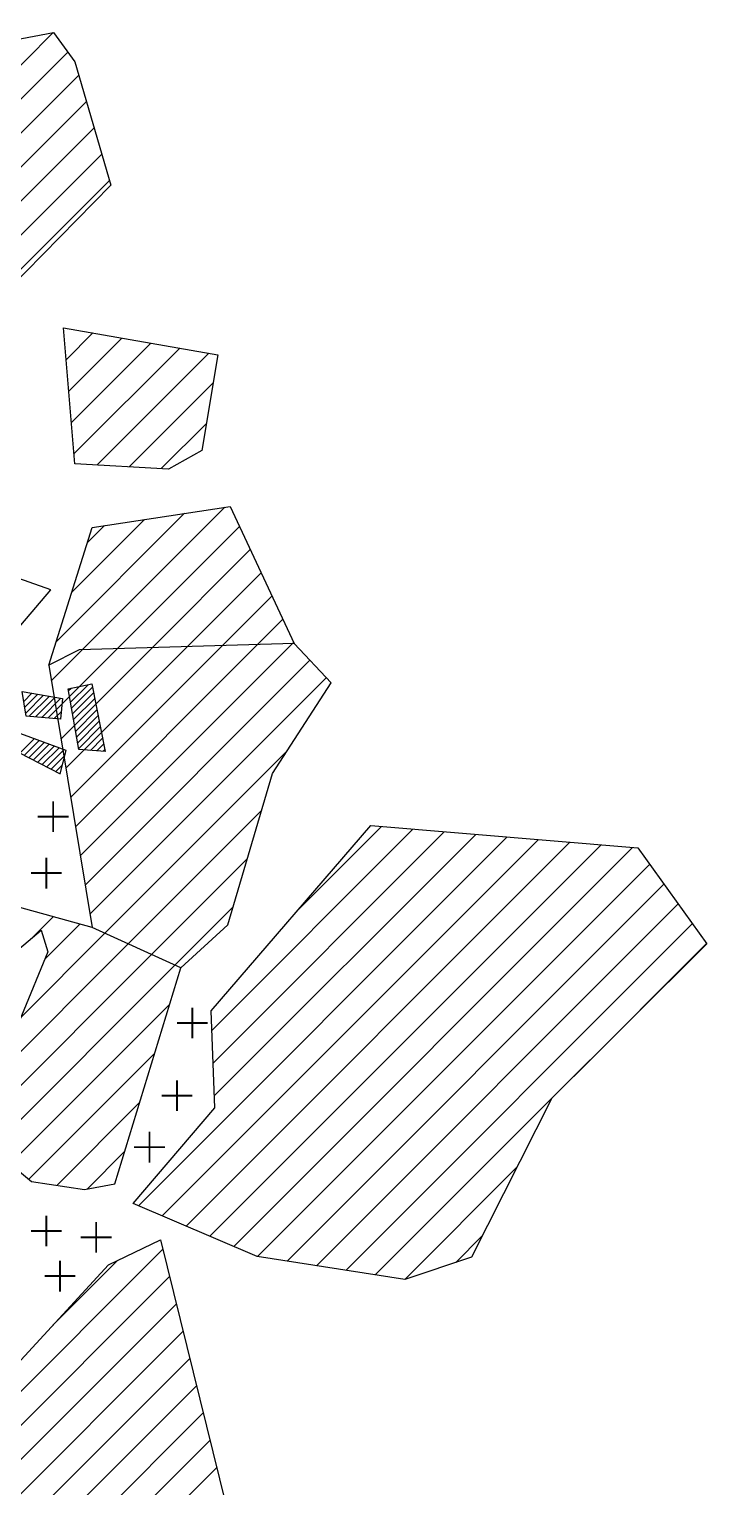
# Model space of a CAD drawing. Header units: metres. Extents: x -4.31 to -3.29, y -17.28 to -14.21.
# Drawn here: x -3.642 to -3.289, y -15.522 to -14.764 of the extents above; entities that cross this region are included whole.
import ezdxf

# ---------------------------------------------------------------- set-up
doc = ezdxf.new("R2010")
doc.units = ezdxf.units.M
doc.header["$LTSCALE"] = 25
doc.header["$MEASUREMENT"] = 0
doc.layers.get('0').update_dxf_attribs({"linetype": 'CONTINUOUS'})
for name, color, linetype in [('FEUER', 1, 'CONTINUOUS'), ('KNOCHEN', 2, 'CONTINUOUS'), ('KNOCHENSCHRAFF', 2, 'CONTINUOUS'), ('STEINE', 4, 'CONTINUOUS')]:
    doc.layers.add(name, color=color, linetype=linetype)

# ---------------------------------------------------------------- blocks, each defined once
blk = doc.blocks.new('*X2')
at = {"color": 0}
for p, q in [((-362.133, -1510.828), (-362.007, -1510.702)), ((-362.081, -1511.129), (-361.562, -1510.611)), ((-362.028, -1511.43), (-361.117, -1510.52)), ((-361.976, -1511.731), (-360.895, -1510.651)), ((-364.459, -1511.387), (-364.037, -1510.964)), ((-364.411, -1511.692), (-363.736, -1511.017)), ((-364.364, -1511.998), (-363.435, -1511.069)), ((-364.175, -1512.163), (-363.133, -1511.121)), ((-363.85, -1512.192), (-362.832, -1511.174)), ((-363.526, -1512.221), (-362.531, -1511.226)), ((-361.923, -1512.032), (-360.836, -1510.945)), ((-361.871, -1512.333), (-360.777, -1511.24)), ((-363.201, -1512.249), (-362.485, -1511.534)), ((-362.876, -1512.278), (-362.524, -1511.926)), ((-361.818, -1512.634), (-360.719, -1511.535)), ((-361.765, -1512.935), (-360.66, -1511.829)), ((-361.713, -1513.236), (-360.601, -1512.124)), ((-361.66, -1513.537), (-360.542, -1512.419)), ((-361.608, -1513.838), (-360.483, -1512.713)), ((-364.672, -1514.074), (-363.928, -1513.33)), ((-364.438, -1514.194), (-363.669, -1513.424)), ((-364.205, -1514.314), (-363.409, -1513.518)), ((-363.971, -1514.434), (-363.149, -1513.612)), ((-363.737, -1514.554), (-362.89, -1513.706)), ((-361.322, -1513.906), (-360.424, -1513.008)), ((-360.994, -1513.931), (-360.365, -1513.303)), ((-360.666, -1513.957), (-360.306, -1513.597)), ((-363.504, -1514.673), (-362.63, -1513.8)), ((-363.27, -1514.793), (-362.371, -1513.894)), ((-363.036, -1514.913), (-362.33, -1514.207)), ((-360.337, -1513.982), (-360.247, -1513.892)), ((-362.803, -1515.033), (-362.45, -1514.68))]:
    blk.add_line(p, q, dxfattribs=at)
blk = doc.blocks.new('*X8')
at = {"color": 0}
for p, q in [((-370.042, -1552.678), (-357.229, -1539.865)), ((-362.947, -1543.815), (-359.582, -1540.45)), ((-371.262, -1555.666), (-356.879, -1541.283)), ((-372.482, -1558.654), (-356.529, -1542.701)), ((-372.917, -1560.857), (-356.179, -1544.118)), ((-371.595, -1561.302), (-355.829, -1545.536)), ((-370.272, -1561.747), (-355.479, -1546.954)), ((-368.949, -1562.192), (-355.129, -1548.372)), ((-367.627, -1562.637), (-354.779, -1549.789)), ((-366.377, -1563.155), (-354.429, -1551.207))]:
    blk.add_line(p, q, dxfattribs=at)
blk = doc.blocks.new('*X9')
at = {"color": 0}
for p, q in [((-369.283, -1482.976), (-362.929, -1476.623)), ((-368.921, -1484.382), (-362.175, -1477.636)), ((-368.56, -1485.789), (-361.603, -1478.832)), ((-368.198, -1487.195), (-361.205, -1480.201)), ((-367.837, -1488.601), (-360.807, -1481.571)), ((-367.475, -1490.007), (-360.409, -1482.941)), ((-367.114, -1491.414), (-360.011, -1484.311)), ((-362.398, -1492.001), (-362.375, -1491.978)), ((-362.262, -1493.633), (-360.869, -1492.24)), ((-362.126, -1495.265), (-359.363, -1492.501)), ((-361.99, -1496.896), (-357.857, -1492.763)), ((-361.854, -1498.528), (-356.351, -1493.025)), ((-360.662, -1499.104), (-354.845, -1493.287)), ((-358.986, -1499.196), (-354.615, -1494.825)), ((-357.311, -1499.288), (-354.967, -1496.945)), ((-361.779, -1517.899), (-352.312, -1508.432)), ((-361.529, -1519.416), (-350.492, -1508.379)), ((-363.031, -1510.311), (-361.414, -1508.695)), ((-362.78, -1511.829), (-359.594, -1508.642)), ((-362.53, -1513.346), (-357.773, -1508.59)), ((-362.28, -1514.864), (-355.953, -1508.537)), ((-362.029, -1516.381), (-354.132, -1508.484)), ((-361.279, -1520.934), (-349.585, -1509.24)), ((-361.028, -1522.451), (-348.726, -1510.149)), ((-360.25, -1523.44), (-350.789, -1513.98)), ((-359.034, -1523.992), (-352.105, -1517.063)), ((-354.688, -1528.485), (-344.228, -1518.025)), ((-354.624, -1530.189), (-342.597, -1518.162)), ((-350.181, -1522.21), (-345.86, -1517.889)), ((-358.497, -1537.597), (-339.333, -1518.434)), ((-357.259, -1538.128), (-337.702, -1518.57)), ((-356.022, -1538.658), (-336.07, -1518.707)), ((-354.784, -1539.188), (-334.439, -1518.843)), ((-354.56, -1531.893), (-340.965, -1518.298)), ((-353.547, -1539.719), (-332.807, -1518.979)), ((-357.818, -1524.544), (-352.839, -1519.565)), ((-352.307, -1540.246), (-331.92, -1519.859)), ((-350.776, -1540.484), (-331.18, -1520.887)), ((-356.603, -1525.097), (-353.573, -1522.067)), ((-349.246, -1540.721), (-330.44, -1521.915)), ((-363.993, -1523.649), (-362.928, -1522.583)), ((-364.624, -1527.815), (-360.25, -1523.44)), ((-363.367, -1524.79), (-361.542, -1522.965)), ((-347.716, -1540.959), (-329.7, -1522.943)), ((-365.882, -1530.84), (-359.034, -1523.992)), ((-335.867, -1530.877), (-328.96, -1523.97)), ((-366.291, -1533.017), (-357.818, -1524.544)), ((-366.057, -1534.551), (-356.603, -1525.097)), ((-365.166, -1535.428), (-356.879, -1527.14)), ((-364.198, -1536.227), (-357.659, -1529.689)), ((-362.746, -1536.544), (-358.44, -1532.237)), ((-346.186, -1541.196), (-337.005, -1532.015)), ((-361.169, -1536.734), (-359.221, -1534.786)), ((-344.656, -1541.434), (-338.821, -1535.599)), ((-342.001, -1540.547), (-340.636, -1539.182))]:
    blk.add_line(p, q, dxfattribs=at)
blk = doc.blocks.new('*X10')
at = {"color": 0}
for p, q in [((-362.78, -1508.293), (-356.099, -1501.612)), ((-361.414, -1508.695), (-354.012, -1501.292)), ((-361.966, -1505.711), (-358.186, -1501.931)), ((-361.152, -1503.13), (-360.273, -1502.251)), ((-359.594, -1508.642), (-353.246, -1502.295)), ((-357.773, -1508.59), (-352.683, -1503.499)), ((-355.953, -1508.537), (-352.119, -1504.703)), ((-354.132, -1508.484), (-351.556, -1505.907)), ((-352.312, -1508.432), (-350.992, -1507.112)), ((-350.492, -1508.379), (-350.429, -1508.316))]:
    blk.add_line(p, q, dxfattribs=at)
blk = doc.blocks.new('LB')
at = {"layer": 'FEUER', "const_width": 0.1}
for points in [[(0, 0), (0, -1.6)], [(-0.8, -0.8), (0.8, -0.8)]]:
    blk.add_lwpolyline(points, dxfattribs=at)

msp = doc.modelspace()

# ---------------------------------------------------------------- linework, layer by layer
at = {"layer": 'KNOCHEN'}
for points in [[(-3.616, -15.13885), (-3.6215, -15.10731), (-3.60929, -15.10481), (-3.60228, -15.1399), (-3.616, -15.13885)], [(-3.6434, -15.12148), (-3.64539, -15.10877), (-3.62456, -15.11239), (-3.62561, -15.12306), (-3.6434, -15.12148)], [(-3.62569, -15.15153), (-3.62261, -15.13934), (-3.64952, -15.1296), (-3.6526, -15.13773), (-3.62569, -15.15153)]]:
    msp.add_lwpolyline(points, dxfattribs=at)
at = {"layer": 'STEINE'}
for points in [[(-3.7599, -14.80395), (-3.76591, -14.77038), (-3.69625, -14.76448), (-3.66323, -14.77271), (-3.62915, -14.7662), (-3.61801, -14.78148), (-3.59939, -14.84559), (-3.67026, -14.91756)], [(-3.61811, -14.99041), (-3.62401, -14.91973), (-3.54373, -14.93369), (-3.55201, -14.98348), (-3.56932, -14.99309), (-3.61811, -14.99041)], [(-3.63163, -15.09509), (-3.60906, -15.02348), (-3.53735, -15.0125), (-3.50401, -15.08376)], [(-3.6305, -15.05595), (-3.69296, -15.03391), (-3.70727, -15.05877), (-3.67991, -15.0919), (-3.65702, -15.08688), (-3.6305, -15.05595)], [(-3.56295, -15.25236), (-3.53849, -15.23006), (-3.51538, -15.15134), (-3.48475, -15.10415), (-3.50401, -15.08376), (-3.61585, -15.087), (-3.63163, -15.09509), (-3.60915, -15.23138)], [(-3.58771, -15.3748), (-3.54537, -15.3251), (-3.54726, -15.27477), (-3.46412, -15.17843), (-3.32538, -15.19002), (-3.28943, -15.23994), (-3.36998, -15.32002), (-3.4119, -15.40276), (-3.4465, -15.41435), (-3.52323, -15.40243), (-3.58771, -15.3748)], [(-3.66631, -15.30798), (-3.66032, -15.34714), (-3.64054, -15.36346), (-3.6131, -15.36761), (-3.59734, -15.3646), (-3.56295, -15.25236), (-3.60915, -15.23138), (-3.66502, -15.21597), (-3.67839, -15.2688)], [(-3.66631, -15.30798), (-3.67839, -15.2688), (-3.63559, -15.23283), (-3.63206, -15.24403), (-3.6597, -15.31054), (-3.66631, -15.30798)], [(-3.73326, -15.60719), (-3.69179, -15.50565), (-3.60051, -15.40679), (-3.57353, -15.39365), (-3.50871, -15.65614), (-3.59161, -15.6686), (-3.66927, -15.62873), (-3.73326, -15.60719)]]:
    msp.add_lwpolyline(points, dxfattribs=at)

# ---------------------------------------------------------------- block references
at = {"layer": 'FEUER', "xscale": 0.01, "yscale": 0.01, "zscale": 0.01}
for name, p in [('*X9', (0, 0)), ('*X10', (0, 0)), ('LB', (-3.62934, -15.16581)), ('LB', (-3.63291, -15.19513)), ('LB', (-3.55694, -15.27304)), ('LB', (-3.56498, -15.31074)), ('LB', (-3.57928, -15.33755)), ('LB', (-3.63291, -15.38112)), ('LB', (-3.60699, -15.38447)), ('*X8', (0, 0)), ('LB', (-3.62576, -15.40458))]:
    msp.add_blockref(name, p, dxfattribs=at)
at = {"layer": 'KNOCHENSCHRAFF', "xscale": 0.01, "yscale": 0.01, "zscale": 0.01}
msp.add_blockref('*X2', (0, 0), dxfattribs=at)

doc.saveas('drawing.dxf')
